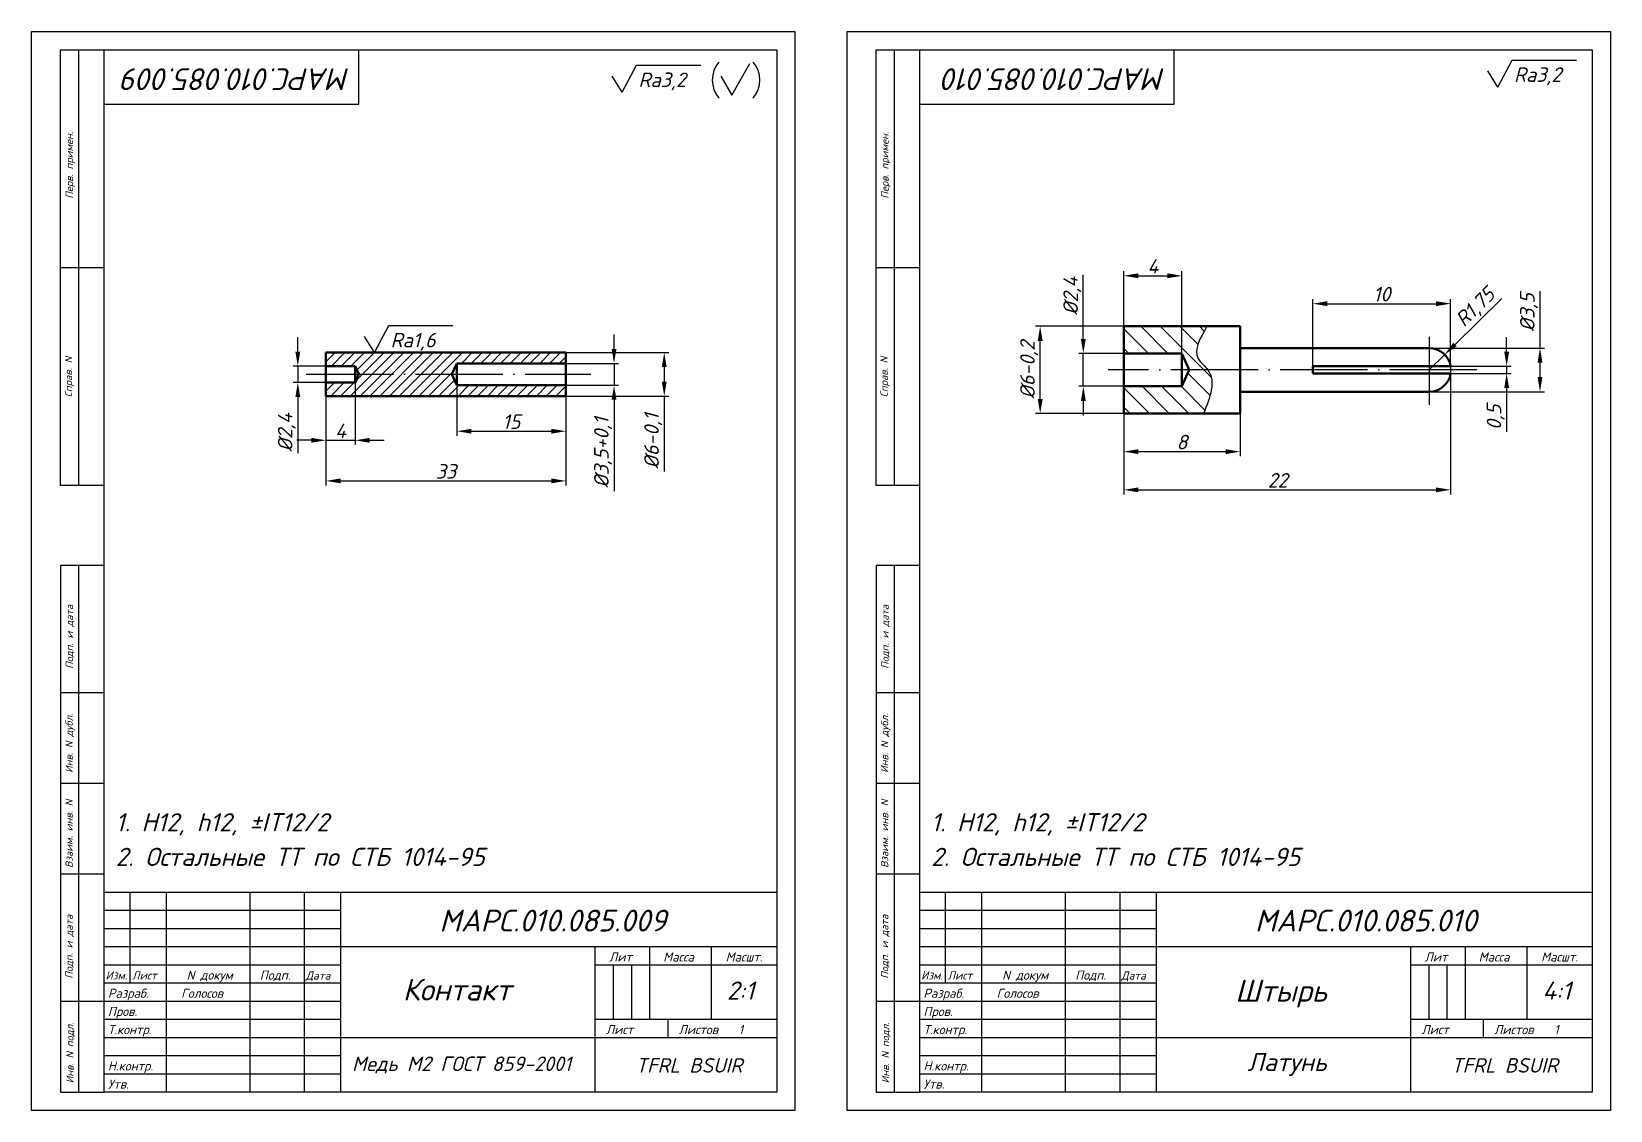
# Model space of a CAD drawing. Header units: millimetres. Extents: x -5427 to 3670, y -5891 to 948.
# Drawn here: x 2756.1 to 3190.4, y -4182.4 to -3885.4 of the extents above; entities that cross this region are included whole.
import ezdxf
from ezdxf.enums import TextEntityAlignment as Align

# ---------------------------------------------------------------- set-up
doc = ezdxf.new("R2010")
doc.units = ezdxf.units.MM
doc.header["$MEASUREMENT"] = 0
doc.linetypes.add('ACAD_ISO04W100', pattern=[30, 24, -3, 0, -3])
doc.layers.add('оси', color=1, linetype='ACAD_ISO04W100')
doc.layers.add('Толстые', color=7, linetype='Continuous', lineweight=50)
doc.layers.add('Тонкие', color=140, linetype='Continuous', lineweight=25)
doc.styles.get("Standard").update_dxf_attribs({"font": 'isocpeui.ttf'})
doc.styles.add('Для рамки', font='simplex.shx', dxfattribs={"oblique": 15, "height": 4})
doc.dimstyles.new('ISO-25', dxfattribs={"dimtxt": 4, "dimasz": 4, "dimexe": 1.25, "dimexo": 0, "dimtad": 1, "dimtxsty": 'Standard', "dimcen": 2.5, "dimadec": 0, "dimazin": 0, "dimtfac": 1, "dimtmove": 0, "dimatfit": 3, "dimfxl": 1, "dimarcsym": 0})

# ---------------------------------------------------------------- blocks, each defined once
blk = doc.blocks.new('*D221')
at = {"layer": 'Defpoints', "color": 0, "transparency": 16777216}
for p in [(2837.06, -3977.45), (2829.31, -3981.97), (2837.06, -3981.97)]:
    blk.add_point(p, dxfattribs=at)
at = {"layer": 'Тонкие', "color": 0, "lineweight": -2, "transparency": 16777216}
for p, q in [((2829.31, -3973.45), (2829.31, -3969.45)), ((2837.06, -3977.45), (2828.06, -3977.45)), ((2829.31, -3977.45), (2829.31, -3981.97)), ((2837.06, -3981.97), (2828.06, -3981.97)), ((2829.31, -3985.97), (2829.31, -4001.45))]:
    blk.add_line(p, q, dxfattribs=at)
at = {"layer": 'Тонкие', "color": 0, "transparency": 16777216}
for points in [[(2828.64, -3973.45), (2829.98, -3973.45), (2829.31, -3977.45)], [(2828.64, -3985.97), (2829.98, -3985.97), (2829.31, -3981.97)]]:
    blk.add_solid(points, dxfattribs=at)
at = {"layer": 'Тонкие', "color": 0, "transparency": 16777216, "insert": (2826.29, -3995.71), "char_height": 4, "attachment_point": 5, "rotation": 90}
blk.add_mtext('%%c2,4', dxfattribs=at)
blk = doc.blocks.new('*D222')
at = {"layer": 'Defpoints', "color": 0, "transparency": 16777216}
for p in [(2903.06, -3976.71), (2903.06, -3982.71), (2916.31, -3982.71)]:
    blk.add_point(p, dxfattribs=at)
at = {"layer": 'Тонкие', "color": 0, "lineweight": -2, "transparency": 16777216}
for p, q in [((2916.31, -3972.71), (2916.31, -3968.71)), ((2903.06, -3976.71), (2917.56, -3976.71)), ((2916.31, -3976.71), (2916.31, -3982.71)), ((2903.06, -3982.71), (2917.56, -3982.71)), ((2916.31, -3986.71), (2916.31, -4011.85))]:
    blk.add_line(p, q, dxfattribs=at)
at = {"layer": 'Тонкие', "color": 0, "transparency": 16777216}
for points in [[(2915.65, -3972.71), (2916.98, -3972.71), (2916.31, -3976.71)], [(2915.65, -3986.71), (2916.98, -3986.71), (2916.31, -3982.71)]]:
    blk.add_solid(points, dxfattribs=at)
at = {"layer": 'Тонкие', "color": 0, "transparency": 16777216, "insert": (2913.29, -4001.28), "char_height": 4, "attachment_point": 5, "rotation": 90}
blk.add_mtext('%%c3,5+0,1', dxfattribs=at)
blk = doc.blocks.new('*D223')
at = {"layer": 'Defpoints', "color": 0, "transparency": 16777216}
for p in [(2903.06, -3973.71), (2903.06, -3985.71), (2930.12, -3985.71)]:
    blk.add_point(p, dxfattribs=at)
at = {"layer": 'Тонкие', "color": 0, "lineweight": -2, "transparency": 16777216}
for p, q in [((2903.06, -3973.71), (2931.37, -3973.71)), ((2930.12, -3977.71), (2930.12, -3981.71)), ((2903.06, -3985.71), (2931.37, -3985.71)), ((2930.12, -3985.71), (2930.12, -4006.5))]:
    blk.add_line(p, q, dxfattribs=at)
at = {"layer": 'Тонкие', "color": 0, "transparency": 16777216}
for points in [[(2929.45, -3977.71), (2930.79, -3977.71), (2930.12, -3973.71)], [(2929.45, -3981.71), (2930.79, -3981.71), (2930.12, -3985.71)]]:
    blk.add_solid(points, dxfattribs=at)
at = {"layer": 'Тонкие', "color": 0, "transparency": 16777216, "insert": (2927.1, -3998.11), "char_height": 4, "attachment_point": 5, "rotation": 90}
blk.add_mtext('%%c6-0,1', dxfattribs=at)
blk = doc.blocks.new('*D224')
at = {"layer": 'Defpoints', "color": 0, "transparency": 16777216}
for p in [(2845.06, -3981.97), (2837.06, -3985.71), (2845.06, -3997.87)]:
    blk.add_point(p, dxfattribs=at)
at = {"layer": 'Тонкие', "color": 0, "lineweight": -2, "transparency": 16777216}
for p, q in [((2845.06, -3981.97), (2845.06, -3999.12)), ((2837.06, -3985.71), (2837.06, -3999.12)), ((2833.06, -3997.87), (2829.06, -3997.87)), ((2837.06, -3997.87), (2845.06, -3997.87)), ((2849.06, -3997.87), (2853.06, -3997.87))]:
    blk.add_line(p, q, dxfattribs=at)
at = {"layer": 'Тонкие', "color": 0, "transparency": 16777216}
for points in [[(2833.06, -3997.21), (2833.06, -3998.54), (2837.06, -3997.87)], [(2849.06, -3997.21), (2849.06, -3998.54), (2845.06, -3997.87)]]:
    blk.add_solid(points, dxfattribs=at)
at = {"layer": 'Тонкие', "color": 0, "transparency": 16777216, "insert": (2841.06, -3995.25), "char_height": 4, "attachment_point": 5}
blk.add_mtext('4', dxfattribs=at)
blk = doc.blocks.new('*D225')
at = {"layer": 'Defpoints', "color": 0, "transparency": 16777216}
for p in [(2873.06, -3982.71), (2903.06, -3985.67), (2903.06, -3995.37)]:
    blk.add_point(p, dxfattribs=at)
at = {"layer": 'Тонкие', "color": 0, "lineweight": -2, "transparency": 16777216}
for p, q in [((2873.06, -3982.71), (2873.06, -3996.62)), ((2903.06, -3985.67), (2903.06, -3996.62)), ((2877.06, -3995.37), (2899.06, -3995.37))]:
    blk.add_line(p, q, dxfattribs=at)
at = {"layer": 'Тонкие', "color": 0, "transparency": 16777216}
for points in [[(2877.06, -3994.71), (2877.06, -3996.04), (2873.06, -3995.37)], [(2899.06, -3994.71), (2899.06, -3996.04), (2903.06, -3995.37)]]:
    blk.add_solid(points, dxfattribs=at)
at = {"layer": 'Тонкие', "color": 0, "transparency": 16777216, "insert": (2888.06, -3992.75), "char_height": 4, "attachment_point": 5}
blk.add_mtext('15', dxfattribs=at)
blk = doc.blocks.new('*D226')
at = {"layer": 'Defpoints', "color": 0, "transparency": 16777216}
for p in [(2837.06, -3985.71), (2903.06, -3985.71), (2903.06, -4009.05)]:
    blk.add_point(p, dxfattribs=at)
at = {"layer": 'Тонкие', "color": 0, "lineweight": -2, "transparency": 16777216}
for p, q in [((2837.06, -3985.71), (2837.06, -4010.3)), ((2903.06, -3985.71), (2903.06, -4010.3)), ((2841.06, -4009.05), (2899.06, -4009.05))]:
    blk.add_line(p, q, dxfattribs=at)
at = {"layer": 'Тонкие', "color": 0, "transparency": 16777216}
for points in [[(2841.06, -4008.38), (2841.06, -4009.71), (2837.06, -4009.05)], [(2899.06, -4008.38), (2899.06, -4009.71), (2903.06, -4009.05)]]:
    blk.add_solid(points, dxfattribs=at)
at = {"layer": 'Тонкие', "color": 0, "transparency": 16777216, "insert": (2870.06, -4006.42), "char_height": 4, "attachment_point": 5}
blk.add_mtext('33', dxfattribs=at)
blk = doc.blocks.new('*D227')
at = {"layer": 'Defpoints', "color": 0, "transparency": 16777216}
for p in [(3045.41, -3973.97), (3056.55, -3973.97), (3056.55, -3983.01)]:
    blk.add_point(p, dxfattribs=at)
at = {"layer": 'Тонкие', "color": 0, "lineweight": -2, "transparency": 16777216}
for p, q in [((3045.41, -3969.97), (3045.41, -3952.36)), ((3056.55, -3973.97), (3044.16, -3973.97)), ((3045.41, -3983.01), (3045.41, -3973.97)), ((3056.55, -3983.01), (3044.16, -3983.01)), ((3045.41, -3987.01), (3045.41, -3991.01))]:
    blk.add_line(p, q, dxfattribs=at)
at = {"layer": 'Тонкие', "color": 0, "transparency": 16777216}
for points in [[(3044.74, -3969.97), (3046.07, -3969.97), (3045.41, -3973.97)], [(3044.74, -3987.01), (3046.07, -3987.01), (3045.41, -3983.01)]]:
    blk.add_solid(points, dxfattribs=at)
at = {"layer": 'Тонкие', "color": 0, "transparency": 16777216, "insert": (3042.38, -3958.11), "char_height": 4, "attachment_point": 5, "rotation": 90}
blk.add_mtext('%%c2,4', dxfattribs=at)
blk = doc.blocks.new('*D228')
at = {"layer": 'Defpoints', "color": 0, "transparency": 16777216}
for p in [(3033.54, -3966.49), (3056.55, -3966.49), (3056.55, -3990.49)]:
    blk.add_point(p, dxfattribs=at)
at = {"layer": 'Тонкие', "color": 0, "lineweight": -2, "transparency": 16777216}
for p, q in [((3056.55, -3966.49), (3032.29, -3966.49)), ((3033.54, -3986.49), (3033.54, -3970.49)), ((3056.55, -3990.49), (3032.29, -3990.49))]:
    blk.add_line(p, q, dxfattribs=at)
at = {"layer": 'Тонкие', "color": 0, "transparency": 16777216}
for points in [[(3032.88, -3970.49), (3034.21, -3970.49), (3033.54, -3966.49)], [(3032.88, -3986.49), (3034.21, -3986.49), (3033.54, -3990.49)]]:
    blk.add_solid(points, dxfattribs=at)
at = {"layer": 'Тонкие', "color": 0, "transparency": 16777216, "insert": (3030.52, -3978.49), "char_height": 4, "attachment_point": 5, "rotation": 90}
blk.add_mtext('%%c6-0,2', dxfattribs=at)
blk = doc.blocks.new('*D229')
at = {"layer": 'Defpoints', "color": 0, "transparency": 16777216}
for p in [(3140.55, -3972.49), (3140.56, -3984.49), (3171.05, -3984.49)]:
    blk.add_point(p, dxfattribs=at)
at = {"layer": 'Тонкие', "color": 0, "lineweight": -2, "transparency": 16777216}
for p, q in [((3171.05, -3972.49), (3171.05, -3956.85)), ((3140.55, -3972.49), (3172.3, -3972.49)), ((3171.05, -3980.49), (3171.05, -3976.49)), ((3140.56, -3984.49), (3172.3, -3984.49))]:
    blk.add_line(p, q, dxfattribs=at)
at = {"layer": 'Тонкие', "color": 0, "transparency": 16777216}
for points in [[(3170.38, -3976.49), (3171.72, -3976.49), (3171.05, -3972.49)], [(3170.38, -3980.49), (3171.72, -3980.49), (3171.05, -3984.49)]]:
    blk.add_solid(points, dxfattribs=at)
at = {"layer": 'Тонкие', "color": 0, "transparency": 16777216, "insert": (3168.02, -3962.65), "char_height": 4, "attachment_point": 5, "rotation": 90}
blk.add_mtext('%%c3,5', dxfattribs=at)
blk = doc.blocks.new('*D230')
at = {"layer": 'Defpoints', "color": 0, "transparency": 16777216}
for p in [(3144.82, -3974.28), (3140.55, -3978.49)]:
    blk.add_point(p, dxfattribs=at)
at = {"layer": 'Тонкие', "color": 0, "lineweight": -2, "transparency": 16777216}
for p, q in [((3160.51, -3958.8), (3147.67, -3971.47)), ((3140.55, -3978.49), (3144.82, -3974.28))]:
    blk.add_line(p, q, dxfattribs=at)
at = {"layer": 'Тонкие', "color": 0, "transparency": 16777216}
blk.add_solid([(3147.2, -3971), (3148.14, -3971.94), (3144.82, -3974.28)], dxfattribs=at)
at = {"layer": 'Тонкие', "color": 0, "transparency": 16777216, "insert": (3153.48, -3961.49), "char_height": 4, "attachment_point": 5, "rotation": 44.6259}
blk.add_mtext('R1,75', dxfattribs=at)
blk = doc.blocks.new('*D231')
at = {"layer": 'Defpoints', "color": 0, "transparency": 16777216}
for p in [(3146.47, -3977.49), (3146.47, -3979.49), (3161.87, -3979.49)]:
    blk.add_point(p, dxfattribs=at)
at = {"layer": 'Тонкие', "color": 0, "lineweight": -2, "transparency": 16777216}
for p, q in [((3161.87, -3973.49), (3161.87, -3969.49)), ((3146.47, -3977.49), (3163.12, -3977.49)), ((3161.87, -3977.49), (3161.87, -3979.49)), ((3146.47, -3979.49), (3163.12, -3979.49)), ((3161.87, -3983.49), (3161.87, -3995.58))]:
    blk.add_line(p, q, dxfattribs=at)
at = {"layer": 'Тонкие', "color": 0, "transparency": 16777216}
for points in [[(3161.2, -3973.49), (3162.54, -3973.49), (3161.87, -3977.49)], [(3161.2, -3983.49), (3162.54, -3983.49), (3161.87, -3979.49)]]:
    blk.add_solid(points, dxfattribs=at)
at = {"layer": 'Тонкие', "color": 0, "transparency": 16777216, "insert": (3158.85, -3991.54), "char_height": 4, "attachment_point": 5, "rotation": 90}
blk.add_mtext('0,5', dxfattribs=at)
blk = doc.blocks.new('*D232')
at = {"layer": 'Defpoints', "color": 0, "transparency": 16777216}
for p in [(3056.55, -3990.49), (3088.55, -3990.49), (3088.55, -4000.99)]:
    blk.add_point(p, dxfattribs=at)
at = {"layer": 'Тонкие', "color": 0, "lineweight": -2, "transparency": 16777216}
for p, q in [((3056.55, -3990.49), (3056.55, -4002.24)), ((3088.55, -3990.49), (3088.55, -4002.24)), ((3060.55, -4000.99), (3084.55, -4000.99))]:
    blk.add_line(p, q, dxfattribs=at)
at = {"layer": 'Тонкие', "color": 0, "transparency": 16777216}
for points in [[(3060.55, -4000.33), (3060.55, -4001.66), (3056.55, -4000.99)], [(3084.55, -4000.33), (3084.55, -4001.66), (3088.55, -4000.99)]]:
    blk.add_solid(points, dxfattribs=at)
at = {"layer": 'Тонкие', "color": 0, "transparency": 16777216, "insert": (3072.55, -3998.37), "char_height": 4, "attachment_point": 5}
blk.add_mtext('8', dxfattribs=at)
blk = doc.blocks.new('*D233')
at = {"layer": 'Defpoints', "color": 0, "transparency": 16777216}
for p in [(3146.47, -3977.49), (3056.55, -3990.49), (3146.47, -4011.51)]:
    blk.add_point(p, dxfattribs=at)
at = {"layer": 'Тонкие', "color": 0, "lineweight": -2, "transparency": 16777216}
for p, q in [((3146.47, -3977.49), (3146.47, -4012.76)), ((3056.55, -3990.49), (3056.55, -4012.76)), ((3060.55, -4011.51), (3142.47, -4011.51))]:
    blk.add_line(p, q, dxfattribs=at)
at = {"layer": 'Тонкие', "color": 0, "transparency": 16777216}
for points in [[(3060.55, -4010.85), (3060.55, -4012.18), (3056.55, -4011.51)], [(3142.47, -4010.85), (3142.47, -4012.18), (3146.47, -4011.51)]]:
    blk.add_solid(points, dxfattribs=at)
at = {"layer": 'Тонкие', "color": 0, "transparency": 16777216, "insert": (3098.88, -4008.89), "char_height": 4, "attachment_point": 5}
blk.add_mtext('22', dxfattribs=at)
blk = doc.blocks.new('*D234')
at = {"layer": 'Defpoints', "color": 0, "transparency": 16777216}
for p in [(3072.55, -3952.58), (3056.55, -3966.49), (3072.55, -3973.97)]:
    blk.add_point(p, dxfattribs=at)
at = {"layer": 'Тонкие', "color": 0, "lineweight": -2, "transparency": 16777216}
for p, q in [((3056.55, -3966.49), (3056.55, -3951.33)), ((3060.55, -3952.58), (3068.55, -3952.58)), ((3072.55, -3973.97), (3072.55, -3951.33))]:
    blk.add_line(p, q, dxfattribs=at)
at = {"layer": 'Тонкие', "color": 0, "transparency": 16777216}
for points in [[(3060.55, -3951.91), (3060.55, -3953.25), (3056.55, -3952.58)], [(3068.55, -3951.91), (3068.55, -3953.25), (3072.55, -3952.58)]]:
    blk.add_solid(points, dxfattribs=at)
at = {"layer": 'Тонкие', "color": 0, "transparency": 16777216, "insert": (3064.55, -3949.95), "char_height": 4, "attachment_point": 5}
blk.add_mtext('4', dxfattribs=at)
blk = doc.blocks.new('*D235')
at = {"layer": 'Defpoints', "color": 0, "transparency": 16777216}
for p in [(3146.47, -3960.26), (3108.55, -3977.49), (3146.47, -3977.49)]:
    blk.add_point(p, dxfattribs=at)
at = {"layer": 'Тонкие', "color": 0, "lineweight": -2, "transparency": 16777216}
for p, q in [((3108.55, -3977.49), (3108.55, -3959.01)), ((3112.55, -3960.26), (3142.47, -3960.26)), ((3146.47, -3977.49), (3146.47, -3959.01))]:
    blk.add_line(p, q, dxfattribs=at)
at = {"layer": 'Тонкие', "color": 0, "transparency": 16777216}
for points in [[(3112.55, -3959.59), (3112.55, -3960.93), (3108.55, -3960.26)], [(3142.47, -3959.59), (3142.47, -3960.93), (3146.47, -3960.26)]]:
    blk.add_solid(points, dxfattribs=at)
at = {"layer": 'Тонкие', "color": 0, "transparency": 16777216, "insert": (3127.51, -3957.64), "char_height": 4, "attachment_point": 5}
blk.add_mtext('10', dxfattribs=at)

msp = doc.modelspace()

# ---------------------------------------------------------------- hatches: boundary and pattern name
at = {"layer": 'Тонкие'}
h = msp.add_hatch(dxfattribs=at)
h.set_pattern_fill('ANSI31', color=256, scale=1.2, angle=-90, style=0)
h.set_pattern_definition([(315, (14122.6292, 2338.0947), (2.6940768, 2.6940768), [])])
edge = h.paths.add_edge_path()
edge.add_line((3072.554, -3973.975), (3074.554, -3978.495))
edge.add_line((3074.554, -3978.495), (3079.685, -3978.495))
edge.add_spline(control_points=[(3079.685, -3978.495), (3079.685, -3978.495), (3078.898, -3977.409), (3074.829, -3974.344), (3077.543, -3969.703), (3079.419, -3966.495)], knot_values=[0, 0, 0, 0, 0.0000004, 1.0250501, 3.322045, 3.322045, 3.322045, 3.322045], degree=3, periodic=0)
edge.add_line((3079.419, -3966.495), (3056.554, -3966.495))
edge.add_line((3056.554, -3966.495), (3056.554, -3973.975))
edge.add_line((3056.554, -3973.975), (3072.554, -3973.975))
edge = h.paths.add_edge_path()
edge.add_line((3072.554, -3983.015), (3056.554, -3983.015))
edge.add_line((3056.554, -3983.015), (3056.554, -3990.495))
edge.add_line((3056.554, -3990.495), (3078.514, -3990.495))
edge.add_spline(control_points=[(3078.514, -3990.495), (3080.256, -3986.091), (3081.997, -3981.688), (3079.685, -3978.495)], knot_values=[3.322045, 3.322045, 3.322045, 3.322045, 6.3362858, 6.3362858, 6.3362858, 6.3362858], degree=3, periodic=0)
edge.add_line((3079.685, -3978.495), (3074.554, -3978.495))
edge.add_line((3074.554, -3978.495), (3072.554, -3983.015))
h = msp.add_hatch(dxfattribs=at)
h.set_pattern_fill('ANSI31', color=256, scale=0.6, angle=180, style=0)
h.set_pattern_definition([(225, (-2611.9818, -7138.0057), (1.3470384, -1.3470384), [])])
h.paths.add_polyline_path([(2903.056, -3985.711), (2903.056, -3982.711), (2873.056, -3982.711), (2871.656, -3979.711), (2846.056, -3979.711), (2845.056, -3981.971), (2837.056, -3981.971), (2837.056, -3985.711)])
h.paths.add_polyline_path([(2871.656, -3979.711), (2873.056, -3976.711), (2879.054, -3976.711, -0.0003806), (2879.058, -3976.711), (2903.056, -3976.711), (2903.056, -3973.711), (2837.056, -3973.711), (2837.056, -3977.451), (2845.056, -3977.451), (2846.056, -3979.711)])

# ---------------------------------------------------------------- linework, layer by layer
for p, q in [((2756.063, -4182.351), (2756.063, -3885.351)), ((2756.063, -3885.351), (2966.063, -3885.351)), ((2966.063, -3885.351), (2966.063, -4182.351)), ((2980.421, -4182.351), (2980.421, -3885.351)), ((2980.421, -3885.351), (3190.421, -3885.351)), ((3190.421, -3885.351), (3190.421, -4182.351)), ((2764.063, -4010.351), (2764.063, -3890.351)), ((2764.063, -3890.351), (2776.063, -3890.351)), ((2769.063, -4010.351), (2769.063, -3890.351)), ((2776.063, -4177.351), (2776.063, -3890.351)), ((2776.063, -3890.351), (2961.063, -3890.351)), ((2846.063, -3905.351), (2846.063, -3890.351)), ((2961.063, -3890.351), (2961.063, -4177.351)), ((2988.421, -4010.351), (2988.421, -3890.351)), ((2988.421, -3890.351), (3000.421, -3890.351)), ((2993.421, -4010.351), (2993.421, -3890.351)), ((3000.421, -4177.351), (3000.421, -3890.351)), ((3000.421, -3890.351), (3185.421, -3890.351)), ((3070.421, -3905.351), (3070.421, -3890.351)), ((3185.421, -3890.351), (3185.421, -4177.351)), ((2776.063, -3905.351), (2846.063, -3905.351)), ((3000.421, -3905.351), (3070.421, -3905.351)), ((2776.063, -3950.351), (2764.063, -3950.351)), ((3000.421, -3950.351), (2988.421, -3950.351)), ((2776.063, -4010.351), (2764.063, -4010.351)), ((3000.421, -4010.351), (2988.421, -4010.351)), ((2764.063, -4032.351), (2764.063, -4177.351)), ((2776.063, -4032.351), (2764.063, -4032.351)), ((2769.063, -4177.351), (2769.063, -4032.351)), ((2988.421, -4032.351), (2988.421, -4177.351)), ((3000.421, -4032.351), (2988.421, -4032.351)), ((2993.421, -4177.351), (2993.421, -4032.351)), ((2776.063, -4067.351), (2764.063, -4067.351)), ((3000.421, -4067.351), (2988.421, -4067.351)), ((2776.063, -4092.351), (2764.063, -4092.351)), ((3000.421, -4092.351), (2988.421, -4092.351)), ((2776.063, -4117.351), (2764.063, -4117.351)), ((3000.421, -4117.351), (2988.421, -4117.351)), ((2961.063, -4122.351), (2776.063, -4122.351)), ((2783.063, -4122.351), (2783.063, -4147.351)), ((2783.063, -4122.351), (2783.063, -4147.351)), ((2793.063, -4122.351), (2793.063, -4177.351)), ((2793.063, -4122.351), (2793.063, -4177.351)), ((2816.063, -4122.351), (2816.063, -4177.351)), ((2816.063, -4122.351), (2816.063, -4177.351)), ((2831.063, -4122.351), (2831.063, -4177.351)), ((2831.063, -4122.351), (2831.063, -4177.351)), ((2841.063, -4122.351), (2841.063, -4177.351)), ((2841.063, -4122.351), (2841.063, -4177.351)), ((3185.421, -4122.351), (3000.421, -4122.351)), ((3007.421, -4122.351), (3007.421, -4147.351)), ((3007.421, -4122.351), (3007.421, -4147.351)), ((3017.421, -4122.351), (3017.421, -4177.351)), ((3017.421, -4122.351), (3017.421, -4177.351)), ((3040.421, -4122.351), (3040.421, -4177.351)), ((3040.421, -4122.351), (3040.421, -4177.351)), ((3055.421, -4122.351), (3055.421, -4177.351)), ((3055.421, -4122.351), (3055.421, -4177.351)), ((3065.421, -4122.351), (3065.421, -4177.351)), ((3065.421, -4122.351), (3065.421, -4177.351)), ((2961.063, -4137.351), (2841.063, -4137.351)), ((2911.063, -4137.351), (2911.063, -4177.351)), ((2911.063, -4137.351), (2911.063, -4177.351)), ((2926.063, -4137.351), (2926.063, -4157.351)), ((2926.063, -4137.351), (2926.063, -4157.351)), ((2943.063, -4137.351), (2943.063, -4157.351)), ((2943.063, -4137.351), (2943.063, -4157.351)), ((3185.421, -4137.351), (3065.421, -4137.351)), ((3135.421, -4137.351), (3135.421, -4177.351)), ((3135.421, -4137.351), (3135.421, -4177.351)), ((3150.421, -4137.351), (3150.421, -4157.351)), ((3150.421, -4137.351), (3150.421, -4157.351)), ((3167.421, -4137.351), (3167.421, -4157.351)), ((3167.421, -4137.351), (3167.421, -4157.351)), ((2841.063, -4142.351), (2776.063, -4142.351)), ((2961.063, -4142.351), (2911.063, -4142.351)), ((3065.421, -4142.351), (3000.421, -4142.351)), ((3185.421, -4142.351), (3135.421, -4142.351)), ((2841.063, -4147.351), (2776.063, -4147.351)), ((2841.063, -4147.351), (2776.063, -4147.351)), ((3065.421, -4147.351), (3000.421, -4147.351)), ((3065.421, -4147.351), (3000.421, -4147.351)), ((2776.063, -4152.351), (2764.063, -4152.351)), ((3000.421, -4152.351), (2988.421, -4152.351)), ((2961.063, -4157.351), (2911.063, -4157.351)), ((2961.063, -4157.351), (2911.063, -4157.351)), ((2931.063, -4157.351), (2931.063, -4162.351)), ((2931.063, -4157.351), (2931.063, -4162.351)), ((3185.421, -4157.351), (3135.421, -4157.351)), ((3185.421, -4157.351), (3135.421, -4157.351)), ((3155.421, -4157.351), (3155.421, -4162.351)), ((3155.421, -4157.351), (3155.421, -4162.351)), ((2961.063, -4162.351), (2841.063, -4162.351)), ((2961.063, -4162.351), (2841.063, -4162.351)), ((3185.421, -4162.351), (3065.421, -4162.351)), ((3185.421, -4162.351), (3065.421, -4162.351)), ((2764.063, -4177.351), (2776.063, -4177.351)), ((2961.063, -4177.351), (2776.063, -4177.351)), ((2988.421, -4177.351), (3000.421, -4177.351)), ((3185.421, -4177.351), (3000.421, -4177.351)), ((2966.063, -4182.351), (2756.063, -4182.351)), ((3190.421, -4182.351), (2980.421, -4182.351))]:
    msp.add_line(p, q)
at = {"layer": 'оси'}
for p, q in [((3140.554, -3969.383), (3140.554, -3988.108)), ((3153.677, -3978.495), (3052.218, -3978.495)), ((2831.619, -3979.711), (2909.892, -3979.711))]:
    msp.add_line(p, q, dxfattribs=at)
at = {"layer": 'Толстые'}
for p, q in [((3056.554, -3966.495), (3056.554, -3990.495)), ((3056.554, -3966.495), (3088.554, -3966.495)), ((3088.554, -3966.495), (3088.554, -3990.495)), ((2903.056, -3973.711), (2837.056, -3973.711)), ((2837.056, -3973.711), (2837.056, -3985.711)), ((2903.056, -3973.711), (2903.056, -3985.711)), ((3056.554, -3973.975), (3072.554, -3973.975)), ((3074.554, -3978.495), (3072.554, -3973.975)), ((3072.554, -3973.975), (3072.554, -3983.015)), ((3088.554, -3972.495), (3140.554, -3972.495)), ((2837.056, -3977.451), (2845.056, -3977.451)), ((2845.056, -3977.451), (2845.056, -3981.971)), ((2846.056, -3979.711), (2845.056, -3977.451)), ((2871.656, -3979.711), (2873.056, -3976.711)), ((2873.056, -3982.711), (2873.056, -3976.711)), ((2903.056, -3976.711), (2873.056, -3976.711)), ((3074.554, -3978.495), (3072.554, -3983.015)), ((3146.47, -3977.495), (3108.554, -3977.495)), ((3108.554, -3977.495), (3108.554, -3979.495)), ((2837.056, -3981.971), (2845.056, -3981.971)), ((2846.056, -3979.711), (2845.056, -3981.971)), ((2873.056, -3982.711), (2871.656, -3979.711)), ((2903.056, -3982.711), (2873.056, -3982.711)), ((3056.554, -3983.015), (3072.554, -3983.015)), ((3146.47, -3979.495), (3108.554, -3979.495)), ((2903.056, -3985.711), (2837.056, -3985.711)), ((3088.554, -3984.495), (3140.558, -3984.495)), ((3056.554, -3990.495), (3088.554, -3990.495))]:
    msp.add_line(p, q, dxfattribs=at)
for start, end in [(9.59407, 90), (269.95638, 350.40593)]:
    msp.add_arc((3140.554, -3978.495), 6, start, end, dxfattribs=at)
at = {"layer": 'Тонкие'}
for p, q in [((2918.556, -3902.062), (2922.521, -3894.636)), ((2922.521, -3894.636), (2940.186, -3894.641)), ((3159.432, -3900.635), (3156.707, -3896.18)), ((3159.432, -3900.635), (3163.396, -3893.21)), ((3163.396, -3893.21), (3181.062, -3893.215)), ((2918.556, -3902.062), (2915.831, -3897.606)), ((2850.36, -3973.711), (2847.635, -3969.256)), ((2850.36, -3973.711), (2854.325, -3966.286)), ((2854.325, -3966.286), (2871.99, -3966.29)), ((2841.063, -4127.351), (2776.063, -4127.351)), ((3065.421, -4127.351), (3000.421, -4127.351)), ((2841.063, -4132.351), (2776.063, -4132.351)), ((3065.421, -4132.351), (3000.421, -4132.351)), ((2841.063, -4137.351), (2776.063, -4137.351)), ((3065.421, -4137.351), (3000.421, -4137.351)), ((2916.063, -4142.351), (2916.063, -4157.351)), ((2916.063, -4142.351), (2916.063, -4157.351)), ((2921.063, -4142.351), (2921.063, -4157.351)), ((2921.063, -4142.351), (2921.063, -4157.351)), ((3140.421, -4142.351), (3140.421, -4157.351)), ((3140.421, -4142.351), (3140.421, -4157.351)), ((3145.421, -4142.351), (3145.421, -4157.351)), ((3145.421, -4142.351), (3145.421, -4157.351)), ((2841.063, -4152.351), (2776.063, -4152.351)), ((2841.063, -4152.351), (2776.063, -4152.351)), ((3065.421, -4152.351), (3000.421, -4152.351)), ((3065.421, -4152.351), (3000.421, -4152.351)), ((2841.063, -4157.351), (2776.063, -4157.351)), ((2841.063, -4157.351), (2776.063, -4157.351)), ((3065.421, -4157.351), (3000.421, -4157.351)), ((3065.421, -4157.351), (3000.421, -4157.351)), ((2841.063, -4162.351), (2776.063, -4162.351)), ((2841.063, -4162.351), (2776.063, -4162.351)), ((3065.421, -4162.351), (3000.421, -4162.351)), ((3065.421, -4162.351), (3000.421, -4162.351)), ((2841.063, -4167.351), (2776.063, -4167.351)), ((2841.063, -4167.351), (2776.063, -4167.351)), ((3065.421, -4167.351), (3000.421, -4167.351)), ((3065.421, -4167.351), (3000.421, -4167.351)), ((2841.063, -4172.351), (2776.063, -4172.351)), ((3065.421, -4172.351), (3000.421, -4172.351)), ((3065.421, -4172.351), (3000.421, -4172.351))]:
    msp.add_line(p, q, dxfattribs=at)
for points in [[(2948.704, -3902.818), (2953.704, -3894.158)], [(2945.704, -3897.622), (2948.704, -3902.818)]]:
    msp.add_lwpolyline(points, dxfattribs=at)
for centre, start, end in [((2951.156, -3898.702), 140.52687, 219.47313), ((2948.591, -3898.702), 320.52687, 39.47313)]:
    msp.add_arc(centre, 7.816, start, end, dxfattribs=at)
msp.add_spline([(3079.419, -3966.495), (3077.033, -3975.367), (3079.685, -3978.495), (3078.514, -3990.495)], degree=3, dxfattribs=at)

# ---------------------------------------------------------------- texts
for s, p in [('МАРС.010.085.009', (2843.778, -3895.463)), ('МАРС.010.085.010', (3068.137, -3895.463))]:
    msp.add_text(s, height=6, rotation=180, dxfattribs=at).set_placement(p)
for s, height, p in [('Ra3,2', 4, (3163.894, -3899.209)), ('Ra3,2', 4, (2923.018, -3900.635)), ('Ra1,6', 4, (2854.822, -3972.285)), ('1. H12, h12, %%pIT12/2', 5, (2779.15, -4105.516)), ('1. H12, h12, %%pIT12/2', 5, (3003.509, -4105.516)), ('2. Остальные ТТ по СТБ 1014-95', 5, (2779.208, -4115.043)), ('2. Остальные ТТ по СТБ 1014-95', 5, (3003.566, -4115.043)), ('МАРС.010.085.009', 6, (2868.227, -4133.094)), ('МАРС.010.085.010', 6, (3092.585, -4133.094)), ('Изм.', 2.25, (2776.43, -4146.307)), ('Лист', 2.25, (2783.717, -4146.307)), ('Дата', 2.25, (2831.467, -4146.337)), ('Контакт', 6, (2858.169, -4152.094)), ('2:1', 5, (2947.35, -4151.849)), ('Изм.', 2.25, (3000.789, -4146.307)), ('Лист', 2.25, (3008.076, -4146.307)), ('Дата', 2.25, (3055.826, -4146.337)), ('Штырь', 6, (3087.169, -4152.403)), ('4:1', 5, (3171.709, -4151.849)), ('Разраб.', 2.5, (2777.063, -4151.351)), ('Голосов', 2.5, (2797.192, -4151.351)), ('Разраб.', 2.5, (3001.421, -4151.351)), ('Голосов', 2.5, (3021.55, -4151.351)), ('Пров.', 2.5, (2777.063, -4156.351)), ('Пров.', 2.5, (3001.421, -4156.351)), ('Т.контр.', 2.5, (2777.063, -4161.351)), ('Лист', 2.5, (2914.063, -4161.351)), ('Листов', 2.5, (2934.063, -4161.351)), ('1', 2.5, (2950.577, -4161.351)), ('Т.контр.', 2.5, (3001.421, -4161.351)), ('Лист', 2.5, (3138.421, -4161.351)), ('Листов', 2.5, (3158.421, -4161.351)), ('1', 2.5, (3174.936, -4161.351)), ('Н.контр.', 2.5, (2777.063, -4171.351)), ('Медь М2 ГОСТ 859-2001', 4, (2844.21, -4171.504)), ('TFRL BSUIR', 4, (2922.237, -4171.947)), ('Н.контр.', 2.5, (3001.421, -4171.351)), ('Латунь', 5, (3090.533, -4171.504)), ('TFRL BSUIR', 4, (3146.596, -4171.947)), ('Утв.', 2.5, (2777.063, -4176.351)), ('Утв.', 2.5, (3001.421, -4176.351))]:
    msp.add_text(s, height=height, dxfattribs=at).set_placement(p)
at = {"layer": 'Тонкие', "linetype": 'Continuous', "style": 'Для рамки', "oblique": 15}
for s, p in [('Перв. примен.', (2767.468, -3931.379)), ('Перв. примен.', (2991.826, -3931.379)), ('Справ. N', (2767.223, -3986.013)), ('Справ. N', (2991.582, -3986.013)), ('Подп. и дата', (2767.483, -4060.793)), ('Подп. и дата', (2991.842, -4060.793)), ('Инв. N дубл.', (2767.386, -4089.432)), ('Инв. N дубл.', (2991.744, -4089.432)), ('Взаим. инв. N', (2767.386, -4115.594)), ('Взаим. инв. N', (2991.744, -4115.594)), ('Подп. и дата', (2767.386, -4146.094)), ('Подп. и дата', (2991.744, -4146.094)), ('Инв. N подл.', (2767.611, -4174.865)), ('Инв. N подл.', (2991.97, -4174.865))]:
    msp.add_text(s, height=2, rotation=90, dxfattribs=at).set_placement(p)
at = {"layer": 'Тонкие'}
for s, p in [('Лит', (2918.063, -4141.351)), ('Масса', (2934.063, -4141.351)), ('Масшт.', (2952.063, -4141.351)), ('Лит', (3142.421, -4141.351)), ('Масса', (3158.421, -4141.351)), ('Масшт.', (3176.421, -4141.351)), ('N докум', (2805.063, -4146.351)), ('Подп.', (2823.063, -4146.351)), ('N докум', (3029.421, -4146.351)), ('Подп.', (3047.421, -4146.351))]:
    msp.add_text(s, height=2.5, dxfattribs=at).set_placement(p, align=Align.CENTER)

# ---------------------------------------------------------------- dimensions: what is measured, and where the dimension line sits
for base, p1, p2, text, picture, middle in [((3072.554, -3952.579), (3056.554, -3966.495), (3072.554, -3973.975), '4', '*D234', (3064.554, -3949.954)), ((3146.47, -3960.26), (3108.554, -3977.495), (3146.47, -3977.495), '10', '*D235', (3127.512, -3957.635)), ((2903.056, -3995.372), (2873.056, -3982.711), (2903.056, -3985.673), '15', '*D225', (2888.056, -3992.747)), ((2903.056, -4009.045), (2837.056, -3985.711), (2903.056, -3985.711), '33', '*D226', (2870.056, -4006.42)), ((3088.554, -4000.994), (3056.554, -3990.495), (3088.554, -3990.495), '8', '*D232', (3072.554, -3998.369))]:
    dim = msp.add_linear_dim(base=base, p1=p1, p2=p2, text=text, dimstyle='ISO-25', dxfattribs=at)
    dim.commit()
    dim.dimension.update_dxf_attribs({"geometry": picture, "text_midpoint": middle})
for base, p1, p2, text, picture, middle in [((3045.408, -3973.975), (3056.554, -3983.015), (3056.554, -3973.975), '%%c2,4', '*D227', (3045.408, -3958.106)), ((3171.048, -3984.495), (3140.554, -3972.495), (3140.558, -3984.495), '%%c3,5', '*D229', (3171.048, -3962.651))]:
    dim = msp.add_linear_dim(base=base, p1=p1, p2=p2, angle=90, text=text, dimstyle='ISO-25', dxfattribs=at)
    dim.commit()
    dim.dimension.update_dxf_attribs({"geometry": picture, "text_midpoint": middle, "dimtype": 160})
dim = msp.add_radius_dim(center=(3140.554, -3978.495), mpoint=(3144.824, -3974.28), text='R1,75', dimstyle='ISO-25', dxfattribs=at)
dim.commit()
dim.dimension.update_dxf_attribs({"geometry": '*D230', "text_midpoint": (3155.602, -3963.642), "dimtype": 164})
for base, p1, p2, text, picture, middle in [((2829.311, -3981.971), (2837.056, -3977.451), (2837.056, -3981.971), '%%c2,4', '*D221', (2826.286, -3995.713)), ((2916.313, -3982.711), (2903.056, -3976.711), (2903.056, -3982.711), '%%c3,5+0,1', '*D222', (2913.288, -4001.28)), ((3033.544, -3966.495), (3056.554, -3990.495), (3056.554, -3966.495), '%%c6-0,2', '*D228', (3030.519, -3978.495)), ((3161.871, -3979.495), (3146.47, -3977.495), (3146.47, -3979.495), '0,5', '*D231', (3158.846, -3991.539)), ((2930.121, -3985.711), (2903.056, -3973.711), (2903.056, -3985.711), '%%c6-0,1', '*D223', (2927.096, -3998.106))]:
    dim = msp.add_linear_dim(base=base, p1=p1, p2=p2, angle=90, text=text, dimstyle='ISO-25', dxfattribs=at)
    dim.commit()
    dim.dimension.update_dxf_attribs({"geometry": picture, "text_midpoint": middle})
for base, p1, p2, text, picture, middle in [((3146.47, -4011.512), (3056.554, -3990.495), (3146.47, -3977.495), '22', '*D233', (3098.876, -4011.512)), ((2845.056, -3997.873), (2837.056, -3985.711), (2845.056, -3981.971), '4', '*D224', (2841.056, -3997.873))]:
    dim = msp.add_linear_dim(base=base, p1=p1, p2=p2, text=text, dimstyle='ISO-25', dxfattribs=at)
    dim.commit()
    dim.dimension.update_dxf_attribs({"geometry": picture, "text_midpoint": middle, "dimtype": 160})

doc.saveas('drawing.dxf')
